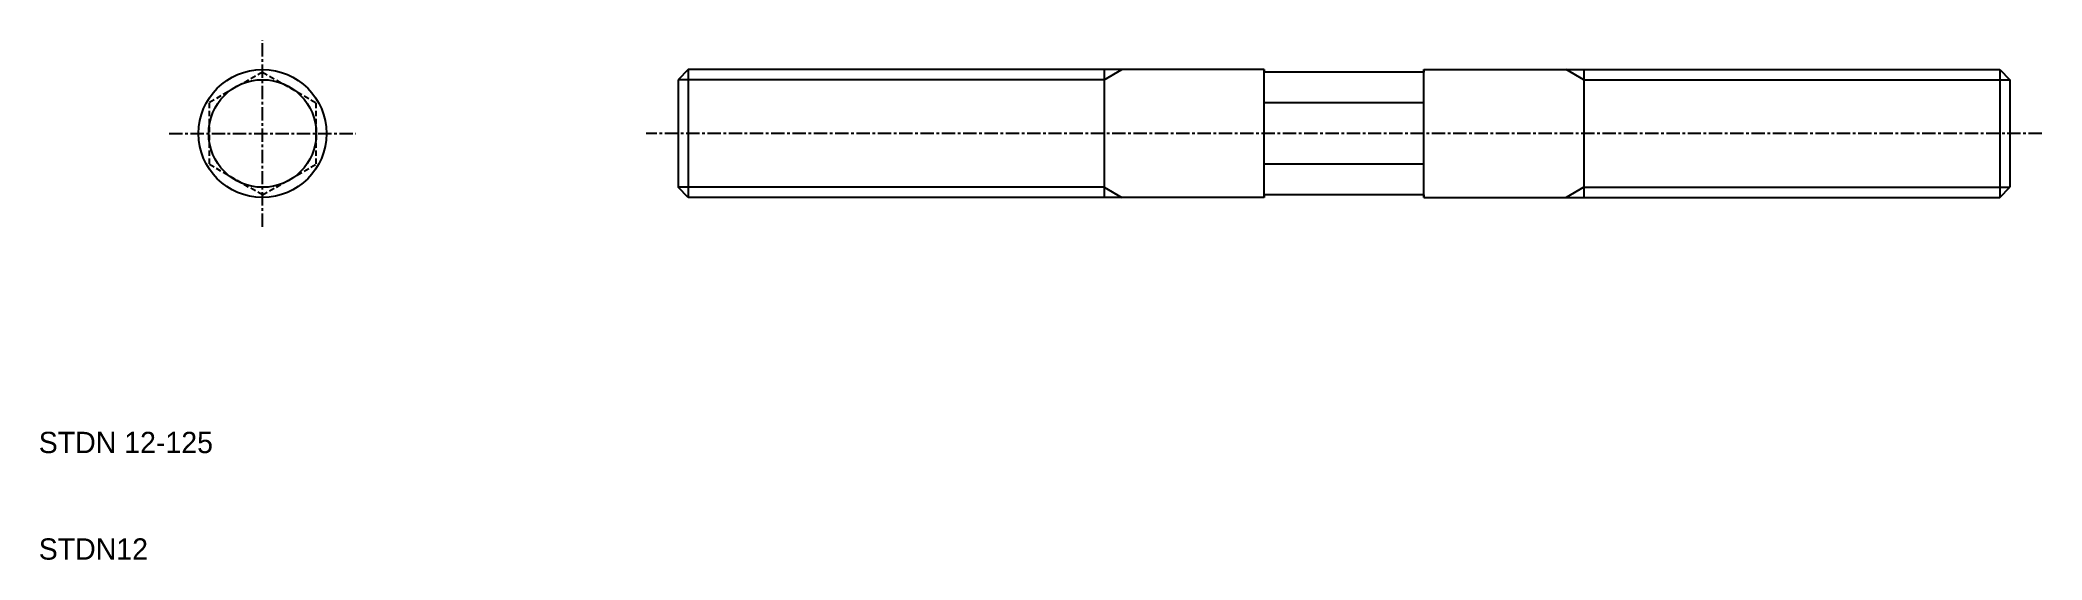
# Model space of a CAD drawing. Extents: x 10 to 198, y 10 to 59.
import ezdxf

# ---------------------------------------------------------------- set-up
doc = ezdxf.new("R2010")
doc.units = 0
doc.linetypes.add('CENTER', pattern=[2, 1.25, -0.25, 0.25, -0.25])
doc.linetypes.add('DASHED', pattern=[0.75, 0.5, -0.25])
doc.layers.get('0').update_dxf_attribs({"linetype": 'CONTINUOUS'})
doc.layers.add('CENTER', color=1, linetype='CENTER')

msp = doc.modelspace()

# ---------------------------------------------------------------- linework, layer by layer
at = {"color": 3, "linetype": 'DASHED'}
for p, q in [((31, 55.77), (26, 52.89)), ((31, 55.77), (36, 52.89)), ((26, 52.89), (26, 47.11)), ((36, 52.89), (36, 47.11)), ((31, 44.23), (26, 47.11)), ((31, 44.23), (36, 47.11))]:
    msp.add_line(p, q, dxfattribs=at)
at = {"color": 7, "linetype": 'CONTINUOUS'}
for p, q in [((70.95, 56), (70, 55.05)), ((70, 55.05), (70, 44.95)), ((125, 56), (70.95, 56)), ((70.95, 56), (70.95, 44)), ((110, 56), (110, 44)), ((125, 44), (125, 56)), ((125, 56), (125, 55.77)), ((140, 55.77), (125, 55.77)), ((140, 44), (140, 56)), ((140, 56), (140, 55.77)), ((140, 56), (194.05, 56)), ((155, 56), (155, 44)), ((194.05, 56), (194.05, 44)), ((194.05, 56), (195, 55.05)), ((195, 55.05), (195, 44.95)), ((140, 52.89), (125, 52.89)), ((140, 47.11), (125, 47.11)), ((70.95, 44), (70, 44.95)), ((125, 44), (70.95, 44)), ((140, 44.23), (125, 44.23)), ((125, 44.23), (125, 44)), ((140, 44.23), (140, 44)), ((140, 44), (194.05, 44)), ((194.05, 44), (195, 44.95))]:
    msp.add_line(p, q, dxfattribs=at)
at = {"color": 3, "linetype": 'CONTINUOUS'}
for p, q in [((110, 55.05), (70, 55.05)), ((110, 55.05), (111.64, 56)), ((155, 55.05), (153.36, 56)), ((155, 55.05), (195, 55.05)), ((110, 44.95), (70, 44.95)), ((110, 44.95), (111.64, 44)), ((155, 44.95), (153.36, 44)), ((155, 44.95), (195, 44.95))]:
    msp.add_line(p, q, dxfattribs=at)
at = {"color": 7, "linetype": 'CONTINUOUS'}
msp.add_circle((31, 50), 6, dxfattribs=at)
at = {"color": 3, "linetype": 'CONTINUOUS'}
msp.add_circle((31, 50), 5.05, dxfattribs=at)
at = {"layer": 'CENTER', "color": 1, "linetype": 'CENTER'}
for p, q in [((31, 41.23), (31, 58.77)), ((22.23, 50), (39.77, 50)), ((198, 50), (67, 50))]:
    msp.add_line(p, q, dxfattribs=at)

# ---------------------------------------------------------------- texts
at = {"color": 7, "linetype": 'CONTINUOUS'}
for s, p in [('STDN 12-125', (10, 20)), ('STDN12', (10, 10))]:
    msp.add_text(s, height=2, dxfattribs=at).set_placement(p)

doc.saveas('drawing.dxf')
